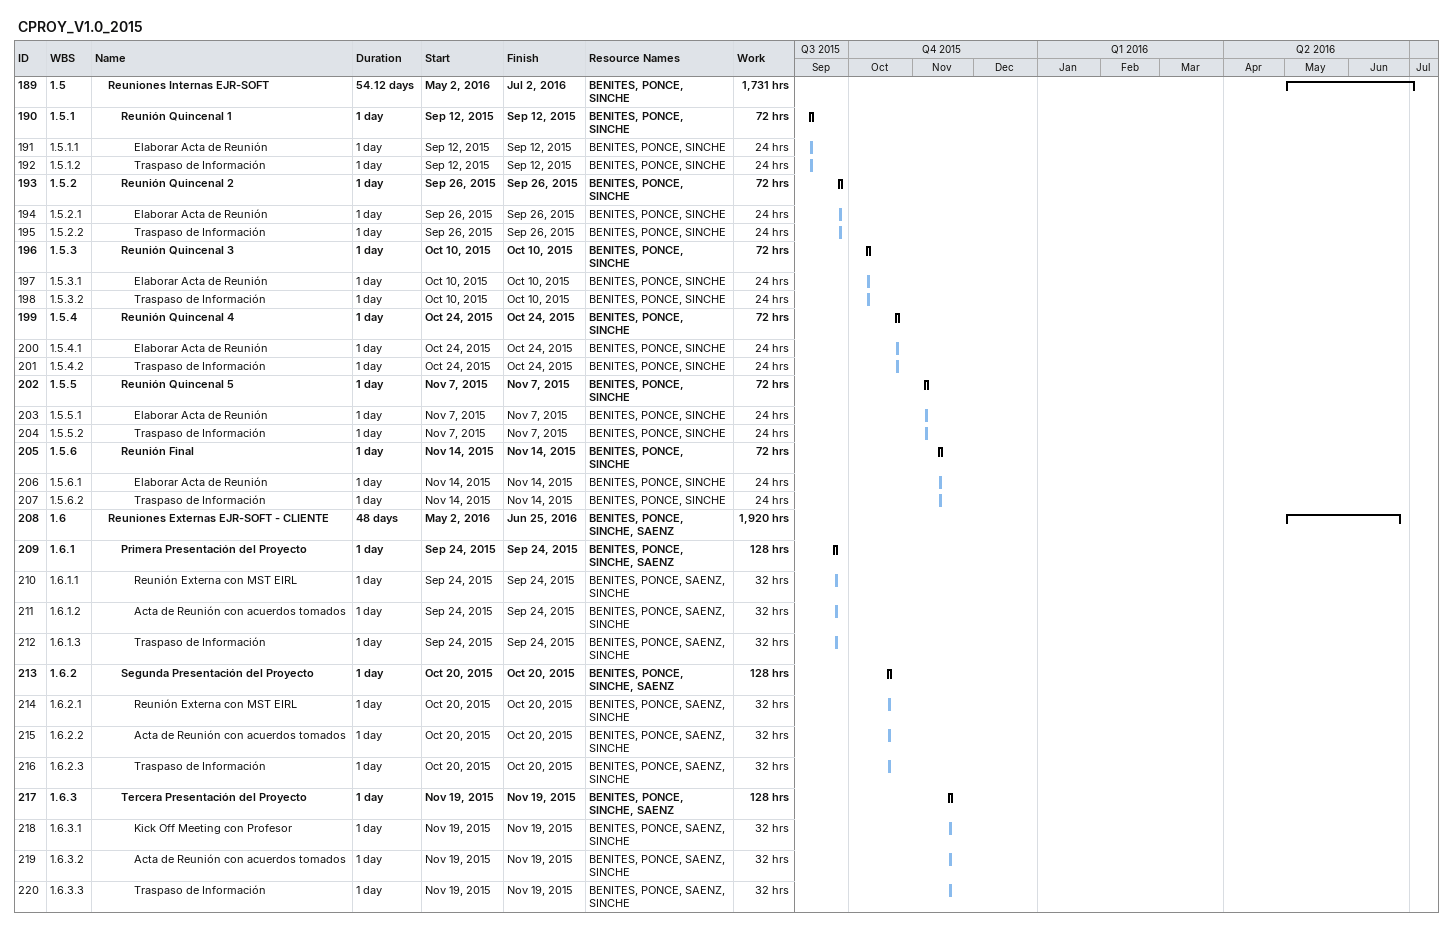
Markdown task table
CPROY_V1.0_2015

| ID | WBS | Task | Duration | Start | Finish | Resources | Work (h) |
|---|---|---|---|---|---|---|---|
| 189 | 1.5 | **Reuniones Internas EJR-SOFT** | 54.12d | 2016-05-02 | 2016-07-02 | BENITES, PONCE, SINCHE | 1731 |
| 190 | 1.5.1 | **Reunión Quincenal 1** | 1d | 2015-09-12 | 2015-09-12 | BENITES, PONCE, SINCHE | 72 |
| 191 | 1.5.1.1 | Elaborar Acta de Reunión | 1d | 2015-09-12 | 2015-09-12 | BENITES, PONCE, SINCHE | 24 |
| 192 | 1.5.1.2 | Traspaso de Información | 1d | 2015-09-12 | 2015-09-12 | BENITES, PONCE, SINCHE | 24 |
| 193 | 1.5.2 | **Reunión Quincenal 2** | 1d | 2015-09-26 | 2015-09-26 | BENITES, PONCE, SINCHE | 72 |
| 194 | 1.5.2.1 | Elaborar Acta de Reunión | 1d | 2015-09-26 | 2015-09-26 | BENITES, PONCE, SINCHE | 24 |
| 195 | 1.5.2.2 | Traspaso de Información | 1d | 2015-09-26 | 2015-09-26 | BENITES, PONCE, SINCHE | 24 |
| 196 | 1.5.3 | **Reunión Quincenal 3** | 1d | 2015-10-10 | 2015-10-10 | BENITES, PONCE, SINCHE | 72 |
| 197 | 1.5.3.1 | Elaborar Acta de Reunión | 1d | 2015-10-10 | 2015-10-10 | BENITES, PONCE, SINCHE | 24 |
| 198 | 1.5.3.2 | Traspaso de Información | 1d | 2015-10-10 | 2015-10-10 | BENITES, PONCE, SINCHE | 24 |
| 199 | 1.5.4 | **Reunión Quincenal 4** | 1d | 2015-10-24 | 2015-10-24 | BENITES, PONCE, SINCHE | 72 |
| 200 | 1.5.4.1 | Elaborar Acta de Reunión | 1d | 2015-10-24 | 2015-10-24 | BENITES, PONCE, SINCHE | 24 |
| 201 | 1.5.4.2 | Traspaso de Información | 1d | 2015-10-24 | 2015-10-24 | BENITES, PONCE, SINCHE | 24 |
| 202 | 1.5.5 | **Reunión Quincenal 5** | 1d | 2015-11-07 | 2015-11-07 | BENITES, PONCE, SINCHE | 72 |
| 203 | 1.5.5.1 | Elaborar Acta de Reunión | 1d | 2015-11-07 | 2015-11-07 | BENITES, PONCE, SINCHE | 24 |
| 204 | 1.5.5.2 | Traspaso de Información | 1d | 2015-11-07 | 2015-11-07 | BENITES, PONCE, SINCHE | 24 |
| 205 | 1.5.6 | **Reunión Final** | 1d | 2015-11-14 | 2015-11-14 | BENITES, PONCE, SINCHE | 72 |
| 206 | 1.5.6.1 | Elaborar Acta de Reunión | 1d | 2015-11-14 | 2015-11-14 | BENITES, PONCE, SINCHE | 24 |
| 207 | 1.5.6.2 | Traspaso de Información | 1d | 2015-11-14 | 2015-11-14 | BENITES, PONCE, SINCHE | 24 |
| 208 | 1.6 | **Reuniones Externas EJR-SOFT - CLIENTE** | 48d | 2016-05-02 | 2016-06-25 | BENITES, PONCE, SINCHE, SAENZ | 1920 |
| 209 | 1.6.1 | **Primera Presentación del Proyecto** | 1d | 2015-09-24 | 2015-09-24 | BENITES, PONCE, SINCHE, SAENZ | 128 |
| 210 | 1.6.1.1 | Reunión Externa con MST EIRL | 1d | 2015-09-24 | 2015-09-24 | BENITES, PONCE, SAENZ, SINCHE | 32 |
| 211 | 1.6.1.2 | Acta de Reunión con acuerdos tomados | 1d | 2015-09-24 | 2015-09-24 | BENITES, PONCE, SAENZ, SINCHE | 32 |
| 212 | 1.6.1.3 | Traspaso de Información | 1d | 2015-09-24 | 2015-09-24 | BENITES, PONCE, SAENZ, SINCHE | 32 |
| 213 | 1.6.2 | **Segunda Presentación del Proyecto** | 1d | 2015-10-20 | 2015-10-20 | BENITES, PONCE, SINCHE, SAENZ | 128 |
| 214 | 1.6.2.1 | Reunión Externa con MST EIRL | 1d | 2015-10-20 | 2015-10-20 | BENITES, PONCE, SAENZ, SINCHE | 32 |
| 215 | 1.6.2.2 | Acta de Reunión con acuerdos tomados | 1d | 2015-10-20 | 2015-10-20 | BENITES, PONCE, SAENZ, SINCHE | 32 |
| 216 | 1.6.2.3 | Traspaso de Información | 1d | 2015-10-20 | 2015-10-20 | BENITES, PONCE, SAENZ, SINCHE | 32 |
| 217 | 1.6.3 | **Tercera Presentación del Proyecto** | 1d | 2015-11-19 | 2015-11-19 | BENITES, PONCE, SINCHE, SAENZ | 128 |
| 218 | 1.6.3.1 | Kick Off Meeting con Profesor | 1d | 2015-11-19 | 2015-11-19 | BENITES, PONCE, SAENZ, SINCHE | 32 |
| 219 | 1.6.3.2 | Acta de Reunión con acuerdos tomados | 1d | 2015-11-19 | 2015-11-19 | BENITES, PONCE, SAENZ, SINCHE | 32 |
| 220 | 1.6.3.3 | Traspaso de Información | 1d | 2015-11-19 | 2015-11-19 | BENITES, PONCE, SAENZ, SINCHE | 32 |
